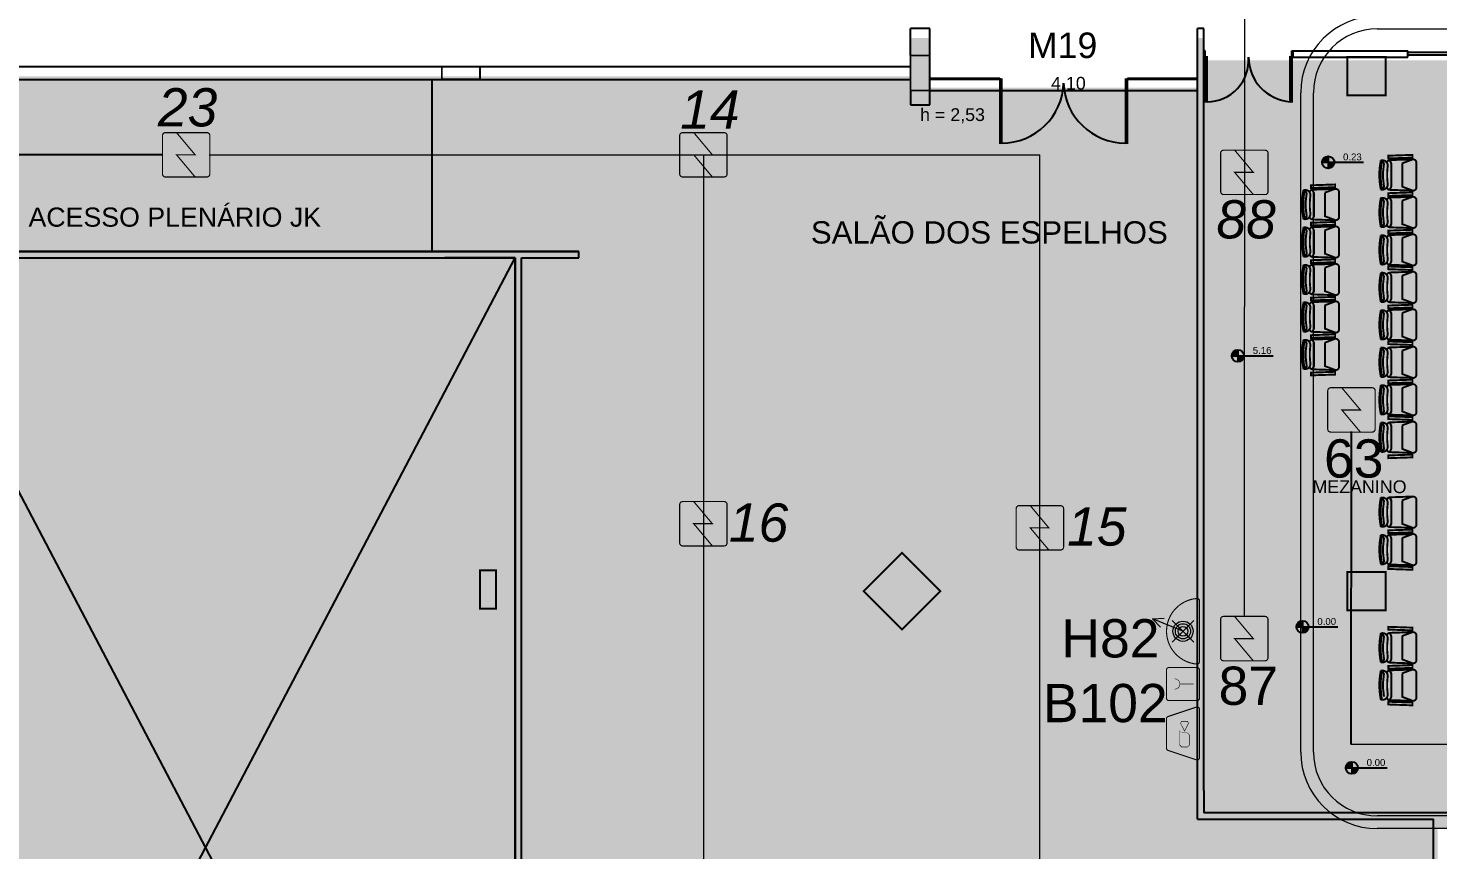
# Model space of a CAD drawing. Header units: metres. Extents: x -331 to 2982, y 362 to 2539.
# Drawn here: x 856.05 to 878.16, y 929 to 941.89 of the extents above; entities that cross this region are included whole.
import ezdxf
from ezdxf.enums import TextEntityAlignment as Align

# ---------------------------------------------------------------- set-up
doc = ezdxf.new("R2010")
doc.units = ezdxf.units.M
doc.layers.get('0').update_dxf_attribs({"color": 251})
for name, color, linetype in [('72_EGR_BASE_PRIMITIVE', 7, 'Continuous'), ('72_EGR_BASE_TEXT', 7, 'Continuous'), ('DET. FUMAÇA', 1, 'Continuous'), ('Div', 251, 'Continuous'), ('Pis', 251, 'Continuous')]:
    doc.layers.add(name, color=color, linetype=linetype)
doc.layers.add('_salas', color=251, linetype='Continuous', plot=False)
doc.styles.add('ALESP1', font='arial.ttf')
doc.styles.add('ARIAL', font='arial.ttf')
doc.styles.add('DESTAQUE', font='arial.ttf', dxfattribs={"height": 0.4})
doc.styles.get("Standard").update_dxf_attribs({"font": 'arial.ttf', "height": 0.3})
doc.styles.add('X3G_ENTITY_141699AB', font='arial.ttf', dxfattribs={"height": 0.6})
doc.styles.add('X3G_ENTITY_141699B3', font='arial.ttf', dxfattribs={"height": 0.6})
doc.styles.add('X3G_ENTITY_141699BB', font='arial.ttf', dxfattribs={"height": 0.6})
doc.styles.add('X3G_ENTITY_141699C3', font='arial.ttf', dxfattribs={"height": 0.6})
doc.styles.add('X3G_ENTITY_14169A3B', font='arial.ttf', dxfattribs={"height": 0.6})
doc.styles.add('X3G_ENTITY_14169A43', font='arial.ttf', dxfattribs={"height": 0.6})
doc.styles.add('X3G_ENTITY_1416B6A6', font='arial.ttf', dxfattribs={"height": 0.6})
doc.styles.add('X3G_ENTITY_14207669', font='arial.ttf', dxfattribs={"height": 0.35})
doc.styles.add('X3G_ENTITY_142109D3', font='arial.ttf', dxfattribs={"height": 0.6})
doc.styles.add('X3G_ENTITY_14210A39', font='arial.ttf', dxfattribs={"height": 0.2})
doc.styles.add('X3G_ENTITY_14228DA7', font='arial.ttf', dxfattribs={"height": 0.6})

# ---------------------------------------------------------------- blocks, each defined once
blk = doc.blocks.new('Detector de fumaça')
at = {"layer": 'DET. FUMAÇA', "linetype": 'Continuous', "lineweight": 15, "const_width": 0.01870277497772515}
blk.add_lwpolyline([(774.59948291868, 539.8157648447526), (775.2490596285452, 539.8157648447526, -0.414213562373095), (775.2958165659895, 539.7690079073084), (775.2958165659895, 539.1669315525518, -0.414213562373095), (775.2490596285452, 539.1201746151075), (774.59948291868, 539.1201746151075, -0.414213562373095), (774.5527259812357, 539.1669315525518), (774.5527259812357, 539.7690079073084, -0.414213562373095)], format="xyb", close=True, dxfattribs=at)
blk.add_lwpolyline([(774.7729620717275, 539.8157648447526), (775.0644559117889, 539.46796972993), (774.7729620717275, 539.46796972993), (775.0644559117889, 539.1201746151075)], dxfattribs=at)
blk = doc.blocks.new('WEW')
at = {"color": 1, "lineweight": 0, "true_color": 0xe60000}
for p, q in [((1781.244058351585, 994.0054447120629), (1781.439250093025, 994.4815067582979)), ((1781.439250093025, 994.4815067582979), (1781.307645081665, 994.3597140754018)), ((1781.439250093025, 994.4815067582979), (1781.447474959226, 994.302381974424)), ((1781.074639723589, 994.1748633400589), (1781.413476979581, 993.8360260840664)), ((1781.413476979581, 994.1748633400584), (1781.074639723589, 993.8360260840664))]:
    blk.add_line(p, q, dxfattribs=at)
at = {"color": 1, "true_color": 0xe60000, "const_width": 0.01719509600299768}
for points in [[(1779.259071833538, 993.7473526965271), (1780.02339894841, 993.7473526965271, 0.5119182938526288), (1780.056024349183, 993.7926180221241), (1779.907000183824, 994.239690518202, 0.3228228060550418), (1779.874374783051, 994.2632055766169), (1779.408095998897, 994.2632055766169, 0.3228228060552482), (1779.375470598124, 994.239690518202), (1779.226446432765, 993.7926180221241, 0.5119182938524135)], [(1780.193442345628, 994.2632055766169), (1780.640514841706, 994.2632055766169, -0.414213562373095), (1780.674905033712, 994.2288153846109), (1780.674905033712, 993.781742888533, -0.414213562373095), (1780.640514841706, 993.7473526965271), (1780.193442345628, 993.7473526965271, -0.414213562373095), (1780.159052153622, 993.781742888533), (1780.159052153622, 994.2288153846109, -0.414213562373095)], [(1780.763825455262, 993.7475182720175), (1781.724291247904, 993.7475182720175, 0.4353107658729382), (1781.758593597641, 993.7843649063095, 0.9309493362536452), (1780.729523105524, 993.78436490631, 0.4353107658789753)]]:
    blk.add_lwpolyline(points, format="xyb", close=True, dxfattribs=at)
at = {"color": 1, "true_color": 0xe60000, "const_width": 0.008597548001498838}
for points in [[(1779.462692778066, 994.0599573185639), (1779.617256824809, 994.0599573185641), (1779.651647016815, 994.0255671265581), (1779.651647016814, 993.9361816424857), (1779.617256824808, 993.9017914504798), (1779.462692778067, 993.9017914504798), (1779.428302586061, 993.9361816424857), (1779.42830258606, 994.0255671265579)], [(1779.832264668318, 993.9361816424855), (1779.832264668318, 994.0255671265586), (1779.8016962579, 994.0442011264258), (1779.678836761142, 993.9808743845219), (1779.8016962579, 993.917547642618)]]:
    blk.add_lwpolyline(points, close=True, dxfattribs=at)
for points in [[(1780.336029158255, 994.1350885802071), (1780.338049993509, 994.117166943729), (1780.344365115822, 994.0989928898357), (1780.351185446949, 994.0881389409826), (1780.365331318015, 994.0727414786561), (1780.373162042483, 994.0671882955221), (1780.385539694845, 994.0603730144587), (1780.397159497558, 994.0568391706461), (1780.413073587328, 994.0548198313247), (1780.421409544896, 994.0548198313247), (1780.431261128904, 994.0560819184007), (1780.449861303415, 994.0615455393163), (1780.464482803699, 994.0698767141055), (1780.477493721696, 994.0816463422157), (1780.487704267944, 994.0962795844166), (1780.493996586282, 994.1102881051825), (1780.496860415737, 994.1223690846443), (1780.497607045538, 994.1296433123828), (1780.497793702989, 994.135674088325)], [(1780.416978593668, 993.8365099637556), (1780.416978593668, 994.0545811760148)]]:
    blk.add_lwpolyline(points, dxfattribs=at)
at = {"color": 1, "lineweight": 0, "true_color": 0xe60000}
for radius in [0.15786673427384, 0.1190594061215832, 0.0773527752583614]:
    blk.add_circle((1781.244058351585, 994.0054447120626), radius, dxfattribs=at)

msp = doc.modelspace()

# ---------------------------------------------------------------- hatches: boundary and pattern name
at = {"layer": '_salas', "transparency": 33554559}
h = msp.add_hatch(color=256, dxfattribs=at)
h.dxf.hatch_style = 1
h.paths.add_polyline_path([(895.2161862654527, 949.3861352076515), (890.2561862654527, 949.3861352076514), (890.2561862654527, 949.1861352076514), (891.5961862654528, 949.1861352076514), (891.5961862654528, 947.7111157901023, -1.003891065282956), (891.5961862654528, 942.5611546252001), (891.5961862654528, 941.3861352076515), (875.3561862654531, 941.3861352076515), (875.3561862654531, 916.6361352076515), (875.3561862654531, 909.3915764336072), (875.3561862654531, 905.9261352076514), (895.2161862654527, 905.9261352076514)])
h.paths.add_polyline_path([(882.3061862654529, 925.8361352076515), (878.1561862654532, 925.8361352076515), (878.1561862654532, 929.3361352076515), (882.3061862654529, 929.3361352076515)], flags=16)
h = msp.add_hatch(color=256, dxfattribs=at)
h.dxf.hatch_style = 1
h.paths.add_polyline_path([(875.3713321432031, 941.383304745507), (874.471332143203, 941.383304745507), (874.471332143203, 941.7333047455071), (874.3713321432031, 941.7333047455071), (874.3713321432031, 940.9547542646538), (870.1713321432032, 940.9547542646538), (870.1713321432032, 941.7333047455071), (869.8713321432031, 941.7333047455071), (869.8713321432031, 941.1333047455067), (828.9213321432032, 941.133304745507), (828.9213321432032, 940.9333047455069), (829.1313321432033, 940.9333047455069), (829.1313321432033, 938.2333047455071), (828.5313321432029, 938.2333047455071), (828.5313321432029, 916.633304745507), (875.3713321432031, 916.633304745507)])
at = {"layer": 'Pis'}
h = msp.add_hatch(color=256, dxfattribs=at)
h.paths.add_polyline_path([(876.4376542026318, 939.7856176775499), (876.4376542026318, 939.8816176775499, 0.4142135623730618), (876.3416542026314, 939.7856176775499)])
h.paths.add_polyline_path([(876.4376542026318, 939.6896176775499, 0.414213562373145), (876.5336542026314, 939.7856176775499), (876.4376542026314, 939.7856176775499)])
h = msp.add_hatch(color=256, dxfattribs=at)
h.paths.add_polyline_path([(875.0221281093607, 936.7514116182163), (875.0221281093607, 936.8474116182163, 0.4142135623730618), (874.9261281093602, 936.7514116182163)])
h.paths.add_polyline_path([(875.0221281093607, 936.6554116182162, 0.414213562373145), (875.1181281093602, 936.7514116182163), (875.0221281093607, 936.7514116182163)])
h = msp.add_hatch(color=256, dxfattribs=at)
h.paths.add_polyline_path([(876.0351087177394, 932.5010942261943), (876.0351087177394, 932.5970942261943, 0.4142135623730618), (875.9391087177394, 932.5010942261943)])
h.paths.add_polyline_path([(876.0351087177394, 932.4050942261943, 0.414213562373145), (876.1311087177394, 932.5010942261943), (876.0351087177394, 932.5010942261943)])
h = msp.add_hatch(color=256, dxfattribs=at)
h.paths.add_polyline_path([(876.8076768039125, 930.2890328722333), (876.8076768039125, 930.3850328722333, 0.4142135623730618), (876.711676803913, 930.2890328722333)])
h.paths.add_polyline_path([(876.8076768039125, 930.1930328722333, 0.414213562373145), (876.9036768039125, 930.2890328722333), (876.8076768039125, 930.2890328722333)])

# ---------------------------------------------------------------- linework, layer by layer
at = {"layer": '72_EGR_BASE_PRIMITIVE', "color": 142, "true_color": 0x0084b4}
msp.add_polyline3d([(858.1494750976562, 939.9036254882812, 0), (850.833740234375, 939.9036254882812, 4.479594092651859e-16)], dxfattribs=at)
at = {"layer": '72_EGR_BASE_PRIMITIVE', "color": 150, "true_color": 0x007fff}
msp.add_polyline3d([(876.7978419709655, 935.56396484375, 0), (876.7931518554688, 930.6615600585938, 3.001858537886182e-16)], dxfattribs=at)
at = {"layer": 'Div', "color": 150, "linetype": 'Continuous', "lineweight": 0}
for p, q in [((875.122819426449, 942.5624523574512), (875.1216397620873, 932.6735435183585)), ((858.8925008334891, 939.9035978445299), (871.9169161894565, 939.9036110319029)), ((866.6406172146976, 939.9036110319029), (866.6406172146974, 915.7226928948493)), ((871.9169161894563, 922.5633655745889), (871.9169161894563, 939.903611031903)), ((876.7931388897334, 930.6615780326099), (891.0293965596668, 930.6615780326099))]:
    msp.add_line(p, q, dxfattribs=at)
at = {"layer": 'Div', "color": 230, "linetype": 'Continuous', "lineweight": 0}
for p, q in [((877.2059920755923, 941.8767845681), (897.6487948448807, 941.8767845681)), ((876.0059920755923, 930.5362349541251), (876.0059920755923, 940.8767845681)), ((876.2059920755923, 930.5362349541251), (876.2059920755923, 940.8767845681)), ((897.6487948448807, 929.5362349541251), (877.2059920755923, 929.5362349541251)), ((897.6487948448807, 929.3351681562301), (877.2059920755923, 929.3362349541251))]:
    msp.add_line(p, q, dxfattribs=at)
at = {"layer": 'Div', "lineweight": 0, "ltscale": 0.8}
for p, q in [((874.5086070579005, 941.5361352075186), (874.4886070579, 941.5361352075186)), ((874.4886070579, 941.5361352075186), (874.4886070579, 941.4361352075186)), ((874.5086070579005, 941.4361352075186), (874.4886070579, 941.4361352075186)), ((875.8686070579001, 941.4361352075186), (875.8686070579001, 941.5361352075186)), ((875.8686070579001, 941.5361352075186), (875.8886070579006, 941.5361352075186)), ((875.8686070579001, 941.4361352075186), (875.8886070579006, 941.4361352075186)), ((875.8886070579006, 941.4361352075186), (875.8886070579006, 941.5361352075186)), ((883.8886070579006, 941.5061352075186), (877.6886070579003, 941.5061352075186)), ((883.8886070579006, 941.4661352075186), (877.6886070579003, 941.4661352075184))]:
    msp.add_line(p, q, dxfattribs=at)
at = {"layer": 'Div', "lineweight": 0}
msp.add_line((874.5086070579005, 941.4361352075186), (874.5086070579005, 941.5361352075186), dxfattribs=at)
at = {"layer": 'Div', "lineweight": 0, "ltscale": 0.8}
for points in [[(874.5086070579005, 940.7361352075186), (874.5386070579002, 940.7361352075186), (874.5386070579002, 941.4361352075186), (874.5086070579005, 941.4361352075186)], [(875.8386070579004, 940.7361352075186), (875.8686070579001, 940.7361352075186), (875.8686070579001, 941.4361352075186), (875.8386070579004, 941.4361352075186)]]:
    msp.add_lwpolyline(points, close=True, dxfattribs=at)
at = {"layer": 'Div', "color": 230, "linetype": 'Continuous', "lineweight": 0}
for centre, radius, start, end in [((877.2059920755923, 940.8767845681), 1.200000000000045, 90, 180), ((877.2059920755923, 940.8767845681), 1, 90, 180), ((877.2059920755923, 930.5362349541251), 1.200000000000045, 180, 270), ((877.2059920755923, 930.5362349541251), 1, 180, 270)]:
    msp.add_arc(centre, radius, start, end, dxfattribs=at)
at = {"layer": 'Pis'}
for p, q in [((869.8886070579006, 941.4611352075185), (869.8886070579006, 941.8861352075185)), ((870.1886070579003, 941.8861352075185), (869.8886070579006, 941.8861352075185)), ((870.1886070579003, 941.4611352075185), (870.1886070579003, 941.8861352075185)), ((874.3886070579001, 929.4861352075188), (874.3886070579006, 941.8861352075185)), ((874.4886070579, 941.8861352075185), (874.3886070579006, 941.8861352075185)), ((874.4886070579, 929.9361352075186), (874.4886070579, 941.8861352075185)), ((874.5086070579005, 941.5361352075186), (874.4886070579, 941.5361352075186)), ((874.4886070579, 941.5361352075186), (874.4886070579, 941.4361352075186)), ((874.5086070579005, 941.4361352075186), (874.4886070579, 941.4361352075186)), ((874.5086070579005, 941.4361352075186), (874.5086070579005, 941.5361352075186)), ((875.8686070579001, 941.4361352075186), (875.8686070579001, 941.5361352075186)), ((875.8686070579001, 941.5361352075186), (875.8886070579006, 941.5361352075186)), ((875.8686070579001, 941.4361352075186), (875.8886070579006, 941.4361352075186)), ((875.8886070579006, 941.5361352075186), (877.6886070579003, 941.5361352075183)), ((875.8886070579006, 941.4361352075186), (875.8886070579006, 941.5361352075186)), ((875.8886070579006, 941.4361352075186), (877.6886070579003, 941.4361352075186)), ((877.6886070579003, 941.4361352075186), (877.6886070579003, 941.5361352075186)), ((877.6886070579003, 941.4361352075186), (877.6886070579003, 941.5361352075186)), ((883.8886070579006, 941.5061352075186), (877.6886070579003, 941.5061352075186)), ((883.8886070579006, 941.4661352075186), (877.6886070579003, 941.4661352075184)), ((851.0386070579002, 941.2861352075186), (869.8886070579006, 941.2861352075186)), ((851.0386070579002, 941.0861352075185), (869.8886070579006, 941.0861352075185)), ((862.3886070579006, 938.3861352075185), (862.3886070579006, 941.0861352075185)), ((870.1886070579003, 941.1075847266654), (871.2886070579002, 941.1075847266654)), ((870.1886070579003, 941.0875847266655), (871.2886070579002, 941.0875847266655)), ((871.2886070579002, 941.1075847266657), (871.2886070579002, 941.0875847266657)), ((873.2886070579002, 941.1075847266652), (873.2886070579002, 941.0875847266652)), ((873.2886070579002, 941.1075847266654), (874.3886070579006, 941.1075847266654)), ((873.2886070579002, 941.0875847266655), (874.3886070579006, 941.0875847266655)), ((874.3886070579006, 940.9111352075186), (874.3886070579006, 941.0875847266655)), ((869.8886070579006, 940.9111352075186), (869.8886070579006, 940.6861352075186)), ((870.1886070579003, 940.6861352075186), (870.1886070579003, 940.9111352075186)), ((870.1886070579003, 940.9111352075186), (874.3886070579006, 940.9111352075186)), ((869.8886070579006, 940.6861352075186), (870.1886070579003, 940.6861352075186)), ((876.4376542026316, 939.8816176775497), (876.4376542026316, 939.6896176775497)), ((877.3117114161582, 939.7653040480161), (877.2871470716304, 939.816415533824)), ((877.4314950448602, 939.7665748427078), (877.4056609450477, 939.8203283318123)), ((877.76439641552, 939.8321721724258), (877.5984152419737, 939.7693794276108)), ((876.34175116081, 939.7856176775497), (876.9909511073888, 939.7856176775497)), ((877.4314950448602, 939.4070825298304), (877.4314950448602, 939.7665748427078)), ((876.5516314466577, 939.3680950046385), (876.385650273111, 939.3053022598235)), ((877.3117114161582, 939.4083533245177), (877.2871470716304, 939.35724183871)), ((877.4056609450467, 939.3533290407238), (877.4314950448602, 939.4070825298304)), ((876.0989464472955, 939.3012268802288), (876.0743821027681, 939.3523383660365)), ((876.2187300759974, 939.3024976749205), (876.1928959761849, 939.356251164025)), ((876.2187300759974, 938.9430053620429), (876.2187300759974, 939.3024976749205)), ((877.3117114161582, 939.1777340980161), (877.2871470716304, 939.2288455838241)), ((877.4314950448602, 939.1790048927078), (877.4056609450477, 939.2327583818123)), ((877.4314950448602, 938.8195125798304), (877.4314950448602, 939.1790048927078)), ((877.76439641552, 939.2446022224258), (877.5984152419737, 939.1818094776108)), ((876.0989464472955, 938.9442761567304), (876.0743821027681, 938.8931646709225)), ((876.192895976184, 938.8892518729365), (876.2187300759974, 938.9430053620429)), ((876.0989464472955, 938.7136569302286), (876.0743821027681, 938.7647684160365)), ((876.2187300759974, 938.7149277249202), (876.1928959761849, 938.7686812140248)), ((876.2187300759974, 938.3554354120431), (876.2187300759974, 938.7149277249202)), ((876.5516314466577, 938.7805250546382), (876.385650273111, 938.7177323098233)), ((877.3117114161582, 938.820783374518), (877.2871470716304, 938.7696718887098)), ((877.4056609450467, 938.765759090724), (877.4314950448602, 938.8195125798304)), ((877.3117114161582, 938.5901641480161), (877.2871470716304, 938.6412756338241)), ((877.4314950448602, 938.5914349427078), (877.4056609450477, 938.6451884318124)), ((877.4314950448602, 938.2319426298304), (877.4314950448602, 938.5914349427078)), ((877.76439641552, 938.6570322724258), (877.5984152419737, 938.5942395276109)), ((853.9786070579003, 938.3861352075185), (862.5886070579004, 938.3861352075185)), ((862.5886070579004, 938.3861352075185), (853.9786070579003, 938.3861352075185)), ((853.9786070579003, 938.2861352075186), (863.6886070579003, 919.7861352075186)), ((853.9786070579003, 919.7861352075186), (863.6886070579003, 938.2861352075186)), ((853.9786070579003, 938.2861352075186), (863.6886070579003, 938.2861352075186)), ((862.5886070579004, 938.3861352075185), (863.4886070579, 938.3861352075185)), ((863.4886070579, 938.3861352075185), (862.5886070579004, 938.3861352075185)), ((863.6886070579003, 938.2861352075186), (862.5886070579004, 938.2861352075186)), ((863.4886070579, 938.3861352075185), (864.6886070579003, 938.3861352075185)), ((864.6886070579003, 938.3861352075185), (863.4886070579, 938.3861352075185)), ((863.4886070579, 938.2861352075186), (863.6886070579003, 938.2861352075186)), ((863.6886070579003, 919.7861352075186), (863.6886070579003, 938.2861352075186)), ((863.6886070579003, 938.2861352075186), (863.6886070579003, 919.7861352075186)), ((863.7886070579002, 919.7861352075186), (863.7886070579002, 938.2861352075186)), ((863.7886070579002, 938.2861352075186), (864.6886070579003, 938.2861352075186)), ((863.7886070579002, 938.2861352075186), (863.7886070579002, 938.2861352075186)), ((863.7886070579002, 938.2861352075186), (864.6886070579003, 938.2861352075186)), ((863.7886070579002, 919.7861352075186), (863.7886070579002, 938.2861352075186)), ((864.6886070579003, 938.2861352075186), (864.6886070579003, 938.3861352075185)), ((864.6886070579003, 938.2861352075186), (864.6886070579003, 938.3861352075185)), ((876.0989464472955, 938.3567062067305), (876.0743821027681, 938.3055947209225)), ((876.192895976184, 938.3016819229365), (876.2187300759974, 938.3554354120431)), ((876.0989464472955, 938.1260869802288), (876.0743821027681, 938.1771984660365)), ((876.2187300759974, 938.1273577749205), (876.1928959761849, 938.181111264025)), ((876.2187300759974, 937.7678654620429), (876.2187300759974, 938.1273577749205)), ((876.5516314466577, 938.1929551046383), (876.385650273111, 938.1301623598233)), ((877.3117114161582, 938.2332134245178), (877.2871470716304, 938.18210193871)), ((877.3117114161582, 938.0025941980161), (877.2871470716304, 938.0537056838241)), ((877.4056609450467, 938.1781891407238), (877.4314950448602, 938.2319426298304)), ((877.4314950448602, 938.0038649927078), (877.4056609450477, 938.0576184818124)), ((877.76439641552, 938.0694623224256), (877.5984152419737, 938.0066695776106)), ((877.4314950448602, 937.6443726798304), (877.4314950448602, 938.0038649927078)), ((876.0989464472955, 937.7691362567305), (876.0743821027681, 937.7180247709225)), ((876.192895976184, 937.7141119729365), (876.2187300759974, 937.7678654620429)), ((876.5516314466577, 937.6053851546383), (876.385650273111, 937.5425924098233)), ((877.3117114161582, 937.6456434745178), (877.2871470716304, 937.5945319887098)), ((877.4056609450467, 937.590619190724), (877.4314950448602, 937.6443726798304)), ((876.0989464472955, 937.5385170302286), (876.0743821027681, 937.5896285160366)), ((876.2187300759974, 937.5397878249203), (876.1928959761849, 937.5935413140248)), ((876.2187300759974, 937.1802955120429), (876.2187300759974, 937.5397878249203)), ((877.3117114161582, 937.4150242480162), (877.2871470716304, 937.4661357338239)), ((877.4314950448602, 937.4162950427078), (877.4056609450477, 937.4700485318124)), ((877.4314950448602, 937.0568027298305), (877.4314950448602, 937.4162950427078)), ((877.76439641552, 937.4818923724258), (877.5984152419737, 937.4190996276109)), ((876.0989464472955, 937.1815663067302), (876.0743821027681, 937.1304548209225)), ((876.192895976184, 937.1265420229365), (876.2187300759974, 937.1802955120429)), ((876.0989464472955, 936.9509470802288), (876.0743821027681, 937.0020585660366)), ((876.2187300759974, 936.9522178749205), (876.1928959761849, 937.0059713640251)), ((876.2187300759974, 936.5927255620429), (876.2187300759974, 936.9522178749205)), ((876.5516314466577, 937.0178152046383), (876.385650273111, 936.9550224598233)), ((877.3117114161582, 937.0580735245178), (877.2871470716304, 937.0069620387101)), ((877.4056609450467, 937.0030492407238), (877.4314950448602, 937.0568027298305)), ((874.9262250675388, 936.751411618216), (875.5754250141176, 936.751411618216)), ((875.0221281093604, 936.847411618216), (875.0221281093604, 936.655411618216)), ((877.3117114161582, 936.8274542980162), (877.2871470716304, 936.8785657838241)), ((877.4314950448602, 936.8287250927078), (877.4056609450477, 936.8824785818124)), ((877.4314950448602, 936.4692327798305), (877.4314950448602, 936.8287250927078)), ((877.76439641552, 936.8943224224256), (877.5984152419737, 936.8315296776107)), ((876.0989464472955, 936.5939963567305), (876.0743821027681, 936.5428848709225)), ((876.192895976184, 936.5389720729365), (876.2187300759974, 936.5927255620429)), ((877.3117114161582, 936.4705035745178), (877.2871470716304, 936.4193920887099)), ((877.3117114161582, 936.2398843480162), (877.2871470716304, 936.2909958338239)), ((877.4056609450467, 936.4154792907241), (877.4314950448602, 936.4692327798305)), ((877.4314950448602, 936.2411551427078), (877.4056609450477, 936.2949086318124)), ((877.76439641552, 936.3067524724258), (877.5984152419737, 936.2439597276109)), ((877.4314950448602, 935.8816628298302), (877.4314950448602, 936.2411551427078)), ((877.3117114161582, 935.8829336245178), (877.2871470716304, 935.8318221387101)), ((877.4056609450467, 935.8279093407239), (877.4314950448602, 935.8816628298302)), ((877.3117114161582, 935.6523143980162), (877.2871470716304, 935.7034258838241)), ((877.4314950448602, 935.6535851927076), (877.4056609450477, 935.7073386818124)), ((877.4314950448602, 935.2940928798305), (877.4314950448602, 935.6535851927076)), ((877.76439641552, 935.7191825224256), (877.5984152419737, 935.6563897776107)), ((877.3117114161582, 935.2953636745178), (877.2871470716304, 935.2442521887099)), ((877.4056609450467, 935.2403393907239), (877.4314950448602, 935.2940928798305)), ((877.3117114161582, 934.477174498016), (877.2871470716304, 934.5282859838242)), ((877.4314950448602, 934.4784452927076), (877.4056609450477, 934.5321987818122)), ((877.76439641552, 934.5440426224256), (877.5984152419737, 934.4812498776107)), ((877.4314950448602, 934.1189529798305), (877.4314950448602, 934.4784452927076)), ((877.3117114161582, 934.1202237745179), (877.2871470716304, 934.0691122887099)), ((877.4056609450467, 934.0651994907239), (877.4314950448602, 934.1189529798305)), ((877.3117114161582, 933.8896045480162), (877.2871470716304, 933.940716033824)), ((877.4314950448602, 933.8908753427079), (877.4056609450477, 933.9446288318125)), ((877.4314950448602, 933.5313830298303), (877.4314950448602, 933.8908753427079)), ((877.76439641552, 933.9564726724257), (877.5984152419737, 933.8936799276107)), ((877.3117114161582, 933.5326538245179), (877.2871470716304, 933.4815423387099)), ((877.4056609450467, 933.4776295407239), (877.4314950448602, 933.5313830298303)), ((876.0351087177391, 932.597094226194), (876.0351087177391, 932.405094226194)), ((875.9392056759175, 932.501094226194), (876.5884056224963, 932.501094226194)), ((877.3117114161582, 932.3513402480162), (877.2871470716304, 932.4024517338241)), ((877.4314950448602, 932.3526110427076), (877.4056609450477, 932.4063645318124)), ((877.4314950448602, 931.9931187298305), (877.4314950448602, 932.3526110427076)), ((877.76439641552, 932.4182083724256), (877.5984152419737, 932.3554156276107)), ((877.3117114161582, 931.9943895245178), (877.2871470716304, 931.9432780387099)), ((877.4056609450467, 931.9393652407239), (877.4314950448602, 931.9931187298305)), ((877.3117114161582, 931.7637702980162), (877.2871470716304, 931.8148817838239)), ((877.4314950448602, 931.7650410927079), (877.4056609450477, 931.8187945818124)), ((877.4314950448602, 931.4055487798303), (877.4314950448602, 931.7650410927079)), ((877.76439641552, 931.8306384224259), (877.5984152419737, 931.7678456776109)), ((877.4056609450467, 931.3517952907239), (877.4314950448602, 931.4055487798303)), ((876.8076768039123, 930.3850328722331), (876.8076768039123, 930.1930328722331)), ((876.7117737620911, 930.2890328722331), (877.3609737086695, 930.2890328722331)), ((874.4886070579, 929.9361352075186), (874.4886070579, 929.5861352075187)), ((874.3886070579001, 929.4861352075188), (878.0886070579004, 929.4861352075186)), ((882.4886070579, 929.5861352075187), (874.4886070579, 929.5861352075187)), ((878.0886070579004, 925.9861352075186), (878.0886070579004, 929.4861352075186)), ((878.0886070579004, 925.9861352075186), (878.0886070579004, 929.4861352075186))]:
    msp.add_line(p, q, dxfattribs=at)
at = {"layer": 'Pis', "const_width": 0.03}
for points in [[(869.8886070579006, 940.9111352075186), (869.8886070579006, 941.4611352075185), (870.1886070579003, 941.4611352075185), (870.1886070579003, 940.9111352075186)], [(874.5086070579005, 940.7361352075186), (874.5386070579002, 940.7361352075186), (874.5386070579002, 941.4361352075186), (874.5086070579005, 941.4361352075186)], [(875.8386070579004, 940.7361352075186), (875.8686070579001, 940.7361352075186), (875.8686070579001, 941.4361352075186), (875.8386070579004, 941.4361352075186)], [(877.3386070579004, 940.8361352075183), (876.7386070579, 940.8361352075183), (876.7386070579, 941.4361352075184), (877.3386070579004, 941.4361352075184)], [(863.1386070579006, 941.0861352075185), (862.5386070579002, 941.0861352075185), (862.5386070579002, 941.2861352075186), (863.1386070579006, 941.2861352075186)], [(871.2886070579002, 940.0875847266655), (871.3186070579004, 940.0875847266655), (871.3186070579004, 941.0875847266655), (871.2886070579002, 941.0875847266655)], [(873.2886070579002, 940.0875847266655), (873.2586070579005, 940.0875847266655), (873.2586070579005, 941.0875847266655), (873.2886070579002, 941.0875847266655)], [(877.7592385375474, 939.9021758612669), (877.381562956029, 939.8893151648356), (877.381562956029, 939.8461907648355), (877.7592385375474, 939.859051461267)], [(876.5464735686851, 939.4380986934796), (876.1687979871672, 939.425237997048), (876.1687979871672, 939.3821135970481), (876.5464735686851, 939.3949742934794)], [(877.7592385375474, 939.3146059112671), (877.381562956029, 939.3017452148354), (877.381562956029, 939.2586208148355), (877.7592385375474, 939.271481511267)], [(876.5464735686851, 938.8505287434796), (876.1687979871672, 938.837668047048), (876.1687979871672, 938.7945436470479), (876.5464735686851, 938.8074043434797)], [(877.7592385375474, 938.7270359612669), (877.381562956029, 938.7141752648354), (877.381562956029, 938.6710508648355), (877.7592385375474, 938.683911561267)], [(876.5464735686851, 938.2629587934796), (876.1687979871672, 938.2500980970478), (876.1687979871672, 938.2069736970479), (876.5464735686851, 938.2198343934795)], [(877.7592385375474, 938.096341611267), (877.381562956029, 938.1092023076985), (877.381562956029, 938.1523267076984), (877.7592385375474, 938.1394660112671)], [(876.5464735686851, 937.6753888434796), (876.1687979871672, 937.6625281470481), (876.1687979871672, 937.619403747048), (876.5464735686851, 937.6322644434797)], [(877.7592385375474, 937.5518960612669), (877.381562956029, 937.5390353648354), (877.381562956029, 937.4959109648355), (877.7592385375474, 937.508771661267)], [(876.5464735686851, 937.0878188934796), (876.1687979871672, 937.0749581970479), (876.1687979871672, 937.031833797048), (876.5464735686851, 937.0446944934795)], [(877.7592385375474, 936.921201711267), (877.381562956029, 936.9340624076985), (877.381562956029, 936.9771868076984), (877.7592385375474, 936.9643261112669)], [(877.7592385375474, 936.921201711267), (877.381562956029, 936.9340624076985), (877.381562956029, 936.9771868076984), (877.7592385375474, 936.9643261112669)], [(876.5464735686851, 936.5002489434794), (876.1687979871672, 936.4873882470481), (876.1687979871672, 936.444263847048), (876.5464735686851, 936.4571245434795)], [(877.7592385375474, 936.3767561612669), (877.381562956029, 936.3638954648354), (877.381562956029, 936.3207710648355), (877.7592385375474, 936.333631761267)], [(877.7592385375474, 935.746061811267), (877.381562956029, 935.7589225076986), (877.381562956029, 935.8020469076985), (877.7592385375474, 935.789186211267)], [(877.7592385375474, 935.201616261267), (877.381562956029, 935.1887555648354), (877.381562956029, 935.1456311648355), (877.7592385375474, 935.1584918612668)], [(877.7592385375474, 934.026476361267), (877.381562956029, 934.0136156648355), (877.381562956029, 933.9704912648356), (877.7592385375474, 933.9833519612669)], [(870.3546738229177, 933.0611352075184), (869.7536330589089, 933.6621759715267), (869.1525922949006, 933.0611352075184), (869.7536330589094, 932.4600944435097)], [(863.1386070579006, 932.7861352075186), (863.1386070579006, 933.3861352075185), (863.3886070579006, 933.3861352075185), (863.3886070579006, 932.7861352075186)], [(877.7592385375474, 933.3957820112671), (877.381562956029, 933.4086427076984), (877.381562956029, 933.4517671076985), (877.7592385375474, 933.438906411267)], [(877.3386070579004, 933.3611352075184), (876.7386070579, 933.3611352075184), (876.7386070579, 932.7611352075185), (877.3386070579004, 932.7611352075185)], [(877.7592385375474, 932.445087661267), (877.381562956029, 932.4579483576986), (877.381562956029, 932.5010727576985), (877.7592385375474, 932.488212061267)], [(877.7592385375474, 932.445087661267), (877.381562956029, 932.4579483576986), (877.381562956029, 932.5010727576985), (877.7592385375474, 932.488212061267)], [(877.7592385375474, 931.900642111267), (877.381562956029, 931.8877814148354), (877.381562956029, 931.8446570148355), (877.7592385375474, 931.8575177112668)], [(877.7592385375474, 931.2699477612671), (877.381562956029, 931.2828084576986), (877.381562956029, 931.3259328576985), (877.7592385375474, 931.313072161267)]]:
    msp.add_lwpolyline(points, close=True, dxfattribs=at)
for points in [[(877.2624868208077, 939.8156013626469), (877.2871470716304, 939.816415533824, -0.461059932642589), (877.3700500710265, 939.7255802707984, 0.0622065389973902), (877.3700500710261, 939.4480771017381, -0.4610599326437825), (877.2871470716295, 939.3572418387132), (877.2625049687535, 939.3580554107261, -0.1022115449512355)], [(876.0497218519454, 939.3515241948596), (876.0743821027681, 939.3523383660365, -0.461059932642589), (876.1572851021642, 939.2615031030111, 0.0622065389973902), (876.1572851021638, 938.9839999339508, -0.4610599326437825), (876.0743821027672, 938.8931646709257), (876.0497399998917, 938.8939782429386, -0.1022115449512355)], [(877.2624868208077, 939.2280314126472), (877.2871470716304, 939.2288455838241, -0.461059932642589), (877.3700500710265, 939.1380103207987, 0.0622065389973902), (877.3700500710261, 938.8605071517384, -0.4610599326437825), (877.2871470716295, 938.769671888713), (877.2625049687535, 938.7704854607261, -0.1022115449512355)], [(876.0497218519454, 938.7639542448596), (876.0743821027681, 938.7647684160365, -0.461059932642589), (876.1572851021642, 938.6739331530111, 0.0622065389973902), (876.1572851021638, 938.3964299839508, -0.4610599326437825), (876.0743821027672, 938.3055947209257), (876.0497399998917, 938.3064082929388, -0.1022115449512355)], [(877.2624868208077, 938.640461462647), (877.2871470716304, 938.6412756338241, -0.461059932642589), (877.3700500710265, 938.5504403707985, 0.0622065389973902), (877.3700500710261, 938.2729372017382, -0.4610599326437825), (877.2871470716295, 938.182101938713), (877.2625049687535, 938.1829155107262, -0.1022115449512355)], [(876.0497218519454, 938.1763842948596), (876.0743821027681, 938.1771984660365, -0.461059932642589), (876.1572851021642, 938.0863632030112, 0.0622065389973902), (876.1572851021638, 937.8088600339509, -0.4610599326437825), (876.0743821027672, 937.7180247709255), (876.0497399998917, 937.7188383429386, -0.1022115449512355)], [(877.2624868208077, 938.052891512647), (877.2871470716304, 938.0537056838241, -0.461059932642589), (877.3700500710265, 937.9628704207987, 0.0622065389973902), (877.3700500710261, 937.6853672517384, -0.4610599326437825), (877.2871470716295, 937.594531988713), (877.2625049687535, 937.5953455607262, -0.1022115449512355)], [(876.0497218519454, 937.5888143448594), (876.0743821027681, 937.5896285160366, -0.461059932642589), (876.1572851021642, 937.4987932530112, 0.0622065389973902), (876.1572851021638, 937.2212900839509, -0.4610599326437825), (876.0743821027672, 937.1304548209257), (876.0497399998917, 937.1312683929389, -0.1022115449512355)], [(877.2624868208077, 937.465321562647), (877.2871470716304, 937.4661357338239, -0.461059932642589), (877.3700500710265, 937.3753004707985, 0.0622065389973902), (877.3700500710261, 937.0977973017382, -0.4610599326437825), (877.2871470716295, 937.006962038713), (877.2625049687535, 937.0077756107262, -0.1022115449512355)], [(876.0497218519454, 937.0012443948597), (876.0743821027681, 937.0020585660366, -0.461059932642589), (876.1572851021642, 936.9112233030112, 0.0622065389973902), (876.1572851021638, 936.6337201339509, -0.4610599326437825), (876.0743821027672, 936.5428848709255), (876.0497399998917, 936.5436984429386, -0.1022115449512355)], [(877.2624868208077, 936.877751612647), (877.2871470716304, 936.8785657838241, -0.461059932642589), (877.3700500710265, 936.7877305207987, 0.0622065389973902), (877.3700500710261, 936.5102273517382, -0.4610599326437825), (877.2871470716295, 936.419392088713), (877.2625049687535, 936.4202056607262, -0.1022115449512355)], [(877.2624868208077, 936.290181662647), (877.2871470716304, 936.2909958338239, -0.461059932642589), (877.3700500710265, 936.2001605707985, 0.0622065389973902), (877.3700500710261, 935.9226574017382, -0.4610599326437825), (877.2871470716295, 935.831822138713), (877.2625049687535, 935.8326357107262, -0.1022115449512355)], [(877.2624868208077, 935.702611712647), (877.2871470716304, 935.7034258838241, -0.461059932642589), (877.3700500710265, 935.6125906207985, 0.0622065389973902), (877.3700500710261, 935.3350874517382, -0.4610599326437825), (877.2871470716295, 935.2442521887131), (877.2625049687535, 935.2450657607262, -0.1022115449512355)], [(877.2624868208077, 934.527471812647), (877.2871470716304, 934.5282859838242, -0.461059932642589), (877.3700500710265, 934.4374507207986, 0.0622065389973902), (877.3700500710261, 934.1599475517382, -0.4610599326437825), (877.2871470716295, 934.0691122887131), (877.2625049687535, 934.0699258607262, -0.1022115449512355)], [(877.2624868208077, 933.939901862647), (877.2871470716304, 933.940716033824, -0.461059932642589), (877.3700500710265, 933.8498807707986, 0.0622065389973902), (877.3700500710261, 933.5723776017383, -0.4610599326437825), (877.2871470716295, 933.4815423387129), (877.2625049687535, 933.482355910726, -0.1022115449512355)], [(877.2624868208077, 932.401637562647), (877.2871470716304, 932.4024517338241, -0.461059932642589), (877.3700500710265, 932.3116164707985, 0.0622065389973902), (877.3700500710261, 932.0341133017382, -0.4610599326437825), (877.2871470716295, 931.9432780387131), (877.2625049687535, 931.9440916107262, -0.1022115449512355)], [(877.2624868208077, 931.814067612647), (877.2871470716304, 931.8148817838239, -0.461059932642589), (877.3700500710265, 931.7240465207985, 0.0622065389973902), (877.3700500710261, 931.4465433517382, -0.4610599326437825), (877.2871470716295, 931.3557080887131), (877.2625049687535, 931.356521660726, -0.1022115449512355)]]:
    msp.add_lwpolyline(points, format="xyb", close=True, dxfattribs=at)
for points in [[(877.3562540768576, 939.3919699229966, 0.3208358703714661), (877.4056609450467, 939.3533290407238), (877.76439641552, 939.3414852001083, 0.4305637126589916), (877.821292054663, 939.3953077046779), (877.821292054663, 939.778349667856, 0.4305637126589909), (877.76439641552, 939.8321721724258), (877.4056609450477, 939.8203283318123, 0.3208358703719151), (877.3562540768585, 939.78168744954)], [(876.1434891079948, 938.9278927552093, 0.3208358703714661), (876.192895976184, 938.8892518729365), (876.5516314466577, 938.8774080323208, 0.4305637126589916), (876.6085270858007, 938.9312305368906), (876.6085270858007, 939.3142725000687, 0.4305637126589909), (876.5516314466577, 939.3680950046385), (876.1928959761849, 939.356251164025, 0.3208358703719151), (876.1434891079957, 939.3176102817526)], [(877.3562540768576, 938.8043999729966, 0.3208358703714661), (877.4056609450467, 938.765759090724), (877.76439641552, 938.7539152501083, 0.4305637126589916), (877.821292054663, 938.8077377546781), (877.821292054663, 939.190779717856, 0.4305637126589909), (877.76439641552, 939.2446022224258), (877.4056609450477, 939.2327583818123, 0.3208358703719151), (877.3562540768585, 939.19411749954)], [(876.1434891079948, 938.3403228052091, 0.3208358703714661), (876.192895976184, 938.3016819229365), (876.5516314466577, 938.2898380823208, 0.4305637126589916), (876.6085270858007, 938.3436605868906), (876.6085270858007, 938.7267025500685, 0.4305637126589909), (876.5516314466577, 938.7805250546382), (876.1928959761849, 938.7686812140248, 0.3208358703719151), (876.1434891079957, 938.7300403317524)], [(877.3562540768576, 938.2168300229966, 0.3208358703714661), (877.4056609450467, 938.1781891407238), (877.76439641552, 938.1663453001081, 0.4305637126589916), (877.821292054663, 938.2201678046779), (877.821292054663, 938.603209767856, 0.4305637126589909), (877.76439641552, 938.6570322724258), (877.4056609450477, 938.6451884318124, 0.3208358703719151), (877.3562540768585, 938.60654754954)], [(876.1434891079948, 937.7527528552093, 0.3208358703714661), (876.192895976184, 937.7141119729365), (876.5516314466577, 937.7022681323208, 0.4305637126589916), (876.6085270858007, 937.7560906368906), (876.6085270858007, 938.1391326000687, 0.4305637126589909), (876.5516314466577, 938.1929551046383), (876.1928959761849, 938.181111264025, 0.3208358703719151), (876.1434891079957, 938.1424703817527)], [(877.3562540768576, 937.6292600729967, 0.3208358703714661), (877.4056609450467, 937.590619190724), (877.76439641552, 937.5787753501083, 0.4305637126589916), (877.821292054663, 937.6325978546781), (877.821292054663, 938.015639817856, 0.4305637126589909), (877.76439641552, 938.0694623224256), (877.4056609450477, 938.0576184818124, 0.3208358703719151), (877.3562540768585, 938.01897759954)], [(876.1434891079948, 937.1651829052091, 0.3208358703714661), (876.192895976184, 937.1265420229365), (876.5516314466577, 937.1146981823208, 0.4305637126589916), (876.6085270858007, 937.1685206868906), (876.6085270858007, 937.5515626500685, 0.4305637126589909), (876.5516314466577, 937.6053851546383), (876.1928959761849, 937.5935413140248, 0.3208358703719151), (876.1434891079957, 937.5549004317525)], [(877.3562540768576, 937.0416901229967, 0.3208358703714661), (877.4056609450467, 937.0030492407238), (877.76439641552, 936.9912054001081, 0.4305637126589916), (877.821292054663, 937.0450279046779), (877.821292054663, 937.428069867856, 0.4305637126589909), (877.76439641552, 937.4818923724258), (877.4056609450477, 937.4700485318124, 0.3208358703719151), (877.3562540768585, 937.43140764954)], [(876.1434891079948, 936.5776129552094, 0.3208358703714661), (876.192895976184, 936.5389720729365), (876.5516314466577, 936.5271282323208, 0.4305637126589916), (876.6085270858007, 936.5809507368906), (876.6085270858007, 936.9639927000687, 0.4305637126589909), (876.5516314466577, 937.0178152046383), (876.1928959761849, 937.0059713640251, 0.3208358703719151), (876.1434891079957, 936.9673304817525)], [(877.3562540768576, 936.4541201729967, 0.3208358703714661), (877.4056609450467, 936.4154792907241), (877.76439641552, 936.4036354501084, 0.4305637126589916), (877.821292054663, 936.4574579546779), (877.821292054663, 936.840499917856, 0.4305637126589909), (877.76439641552, 936.8943224224256), (877.4056609450477, 936.8824785818124, 0.3208358703719151), (877.3562540768585, 936.84383769954)], [(877.3562540768576, 935.8665502229967, 0.3208358703714661), (877.4056609450467, 935.8279093407239), (877.76439641552, 935.8160655001082, 0.4305637126589916), (877.821292054663, 935.8698880046779), (877.821292054663, 936.2529299678561, 0.4305637126589909), (877.76439641552, 936.3067524724258), (877.4056609450477, 936.2949086318124, 0.3208358703719151), (877.3562540768585, 936.25626774954)], [(877.3562540768576, 935.2789802729967, 0.3208358703714661), (877.4056609450467, 935.2403393907239), (877.76439641552, 935.2284955501084, 0.4305637126589916), (877.821292054663, 935.282318054678), (877.821292054663, 935.6653600178558, 0.4305637126589909), (877.76439641552, 935.7191825224256), (877.4056609450477, 935.7073386818124, 0.3208358703719151), (877.3562540768585, 935.6686977995398)], [(877.3562540768576, 934.1038403729965, 0.3208358703714661), (877.4056609450467, 934.0651994907239), (877.76439641552, 934.0533556501082, 0.4305637126589916), (877.821292054663, 934.107178154678), (877.821292054663, 934.4902201178559, 0.4305637126589909), (877.76439641552, 934.5440426224256), (877.4056609450477, 934.5321987818122, 0.3208358703719151), (877.3562540768585, 934.4935578995398)], [(877.3562540768576, 933.5162704229967, 0.3208358703714661), (877.4056609450467, 933.4776295407239), (877.76439641552, 933.4657857001082, 0.4305637126589916), (877.821292054663, 933.519608204678), (877.821292054663, 933.9026501678561, 0.4305637126589909), (877.76439641552, 933.9564726724257), (877.4056609450477, 933.9446288318125, 0.3208358703719151), (877.3562540768585, 933.9059879495401)], [(877.3562540768576, 931.9780061229967, 0.3208358703714661), (877.4056609450467, 931.9393652407239), (877.76439641552, 931.9275214001084, 0.4305637126589916), (877.821292054663, 931.9813439046779), (877.821292054663, 932.3643858678558, 0.4305637126589909), (877.76439641552, 932.4182083724256), (877.4056609450477, 932.4063645318124, 0.3208358703719151), (877.3562540768585, 932.3677236495398)], [(877.3562540768576, 931.3904361729967, 0.3208358703714661), (877.4056609450467, 931.3517952907239), (877.76439641552, 931.3399514501082, 0.4305637126589916), (877.821292054663, 931.393773954678), (877.821292054663, 931.7768159178561, 0.4305637126589909), (877.76439641552, 931.8306384224259), (877.4056609450477, 931.8187945818124, 0.3208358703719151), (877.3562540768585, 931.78015369954)]]:
    msp.add_lwpolyline(points, format="xyb", dxfattribs=at)
for points in [[(877.76439641552, 939.3414852001083), (877.5984152419737, 939.4042779449233), (877.5984152419737, 939.7693794276108)], [(876.5516314466577, 938.8774080323208), (876.385650273111, 938.9402007771357), (876.385650273111, 939.3053022598235)], [(877.76439641552, 938.7539152501083), (877.5984152419737, 938.8167079949233), (877.5984152419737, 939.1818094776108)], [(876.5516314466577, 938.2898380823208), (876.385650273111, 938.3526308271357), (876.385650273111, 938.7177323098233)], [(877.76439641552, 938.1663453001081), (877.5984152419737, 938.229138044923), (877.5984152419737, 938.5942395276109)], [(876.5516314466577, 937.7022681323208), (876.385650273111, 937.7650608771357), (876.385650273111, 938.1301623598233)], [(877.76439641552, 937.5787753501083), (877.5984152419737, 937.6415680949233), (877.5984152419737, 938.0066695776106)], [(876.5516314466577, 937.1146981823208), (876.385650273111, 937.1774909271358), (876.385650273111, 937.5425924098233)], [(877.76439641552, 936.9912054001081), (877.5984152419737, 937.0539981449231), (877.5984152419737, 937.4190996276109)], [(876.5516314466577, 936.5271282323208), (876.385650273111, 936.5899209771358), (876.385650273111, 936.9550224598233)], [(877.76439641552, 936.4036354501084), (877.5984152419737, 936.4664281949233), (877.5984152419737, 936.8315296776107)], [(877.76439641552, 935.8160655001082), (877.5984152419737, 935.8788582449231), (877.5984152419737, 936.2439597276109)], [(877.76439641552, 935.2284955501084), (877.5984152419737, 935.2912882949233), (877.5984152419737, 935.6563897776107)], [(877.76439641552, 934.0533556501082), (877.5984152419737, 934.1161483949231), (877.5984152419737, 934.4812498776107)], [(877.76439641552, 933.4657857001082), (877.5984152419737, 933.5285784449231), (877.5984152419737, 933.8936799276107)], [(877.76439641552, 931.9275214001084), (877.5984152419737, 931.9903141449233), (877.5984152419737, 932.3554156276107)], [(877.76439641552, 931.3399514501082), (877.5984152419737, 931.4027441949231), (877.5984152419737, 931.7678456776109)]]:
    msp.add_lwpolyline(points, dxfattribs=at)
at = {"layer": 'Pis'}
for centre in [(876.4376542026316, 939.7856176775497), (875.0221281093604, 936.751411618216), (876.0351087177391, 932.501094226194), (876.8076768039123, 930.2890328722331)]:
    msp.add_circle(centre, 0.09600000000000002, dxfattribs=at)
for centre, radius, start, end in [((874.5386070579002, 941.3879209218042), 0.6517857142856229, 269.9999999999739, 4.242192793326192), ((875.8905302243597, 941.4361352973406), 0.7019231731222426, 180, 265.7578004604634), ((871.3186070579004, 941.0580347266655), 0.9704499999999996, 270, 358.2550857542479), ((873.2586070579005, 941.0580347266655), 0.9704499999999996, 181.7449142457521, 270), ((878.3661596563988, 939.5868723158089), 1.110875351823876, 168.088730352084, 191.9159015626324), ((878.1543684542071, 939.5868286862672), 0.8613502995441938, 168.0414412429533, 191.9585587570467), ((877.1533946875365, 939.1227951480214), 1.110875351823876, 168.088730352084, 191.9159015626324), ((876.9416034853448, 939.1227515184796), 0.8613502995441938, 168.0414412429533, 191.9585587570467), ((878.3661596563988, 938.999302365809), 1.110875351823876, 168.088730352084, 191.9159015626324), ((878.1543684542071, 938.9992587362669), 0.8613502995441938, 168.0414412429533, 191.9585587570467), ((877.1533946875365, 938.5352251980214), 1.110875351823876, 168.088730352084, 191.9159015626324), ((876.9416034853448, 938.5351815684796), 0.8613502995441938, 168.0414412429533, 191.9585587570467), ((878.3661596563988, 938.411732415809), 1.110875351823876, 168.088730352084, 191.9159015626324), ((878.1543684542071, 938.4116887862672), 0.8613502995441938, 168.0414412429533, 191.9585587570467), ((877.1533946875365, 937.9476552480214), 1.110875351823876, 168.088730352084, 191.9159015626324), ((876.9416034853448, 937.9476116184796), 0.8613502995441938, 168.0414412429533, 191.9585587570467), ((878.3661596563988, 937.8241624658087), 1.110875351823876, 168.088730352084, 191.9159015626324), ((878.1543684542071, 937.824118836267), 0.8613502995441938, 168.0414412429533, 191.9585587570467), ((877.1533946875365, 937.3600852980214), 1.110875351823876, 168.088730352084, 191.9159015626324), ((876.9416034853448, 937.3600416684797), 0.8613502995441938, 168.0414412429533, 191.9585587570467), ((878.3661596563988, 937.236592515809), 1.110875351823876, 168.088730352084, 191.9159015626324), ((878.1543684542071, 937.236548886267), 0.8613502995441938, 168.0414412429533, 191.9585587570467), ((877.1533946875365, 936.7725153480214), 1.110875351823876, 168.088730352084, 191.9159015626324), ((876.9416034853448, 936.7724717184794), 0.8613502995441938, 168.0414412429533, 191.9585587570467), ((878.3661596563988, 936.6490225658088), 1.110875351823876, 168.088730352084, 191.9159015626324), ((878.1543684542071, 936.648978936267), 0.8613502995441938, 168.0414412429533, 191.9585587570467), ((878.3661596563988, 936.061452615809), 1.110875351823876, 168.088730352084, 191.9159015626324), ((878.1543684542071, 936.061408986267), 0.8613502995441938, 168.0414412429533, 191.9585587570467), ((878.3661596563988, 935.4738826658088), 1.110875351823876, 168.088730352084, 191.9159015626324), ((878.1543684542071, 935.473839036267), 0.8613502995441938, 168.0414412429533, 191.9585587570467), ((878.3661596563988, 934.2987427658088), 1.110875351823876, 168.088730352084, 191.9159015626324), ((878.1543684542071, 934.298699136267), 0.8613502995441938, 168.0414412429533, 191.9585587570467), ((878.3661596563988, 933.7111728158088), 1.110875351823876, 168.088730352084, 191.9159015626324), ((878.1543684542071, 933.711129186267), 0.8613502995441938, 168.0414412429533, 191.9585587570467), ((878.3661596563988, 932.1729085158088), 1.110875351823876, 168.088730352084, 191.9159015626324), ((878.1543684542071, 932.172864886267), 0.8613502995441938, 168.0414412429533, 191.9585587570467), ((878.3661596563988, 931.585338565809), 1.110875351823876, 168.088730352084, 191.9159015626324), ((878.1543684542071, 931.585294936267), 0.8613502995441938, 168.0414412429533, 191.9585587570467)]:
    msp.add_arc(centre, radius, start, end, dxfattribs=at)

# ---------------------------------------------------------------- block references
at = {"lineweight": 0, "rotation": 89.99999999999997}
msp.add_blockref('WEW', (1868.165989382244, -848.8128363331409), dxfattribs=at)
at = {"layer": 'DET. FUMAÇA', "linetype": 'Continuous', "lineweight": 0}
for p in [(83.60606284520782, 400.435641301973), (91.71634594108491, 400.4356413019727), (100.1985481528363, 400.1595659946329), (101.8777775969153, 396.4344663663089), (91.71634594108491, 394.6495952965471), (96.9926449158437, 394.5853495072988), (100.1973538734154, 392.8484092410148)]:
    msp.add_blockref('Detector de fumaça', p, dxfattribs=at)

# ---------------------------------------------------------------- texts
at = {"layer": '72_EGR_BASE_TEXT', "color": 5, "true_color": 0x0000ff, "insert": (876.1912362352695, 934.7978570665184), "char_height": 0.2, "attachment_point": 1, "style": 'X3G_ENTITY_14210A39'}
msp.add_mtext('MEZANINO', dxfattribs=at)
at = {"layer": 'Div', "color": 5, "linetype": 'Continuous', "lineweight": 0, "true_color": 0x0000ff, "char_height": 0.6, "attachment_point": 1}
for s, insert, style in [('{\\fArial|b0|i1|c0|p34;23}', (858.0864740184514, 940.9481729515755), 'X3G_ENTITY_141699C3'), ('{\\fArial|b0|i1|c0|p34;14}', (866.2760843482671, 940.9120608743926), 'X3G_ENTITY_141699BB'), ('{\\fArial|b0|i1|c0|p34;88}', (874.6840534878475, 939.1917082697453), 'X3G_ENTITY_14169A43'), ('63', (876.3722102469214, 935.4410257203173), 'X3G_ENTITY_142109D3'), ('{\\fArial|b0|i1|c0|p34;16}', (867.0391299195558, 934.4357208702762), 'X3G_ENTITY_141699AB'), ('{\\fArial|b0|i1|c0|p34;15}', (872.3435609776675, 934.3741632683498), 'X3G_ENTITY_141699B3'), ('87', (874.7189184327749, 931.8770291111774), 'X3G_ENTITY_14169A3B')]:
    msp.add_mtext_dynamic_manual_height_columns(s, width=13.3188035564217, gutter_width=2.5, heights=[0], dxfattribs=dict(at, insert=insert, style=style))
at = {"layer": 'Div', "color": 96, "linetype": 'Continuous', "lineweight": 0, "true_color": 0x008000, "insert": (872.2545126944455, 932.6206757409534), "char_height": 0.6, "width": 13.3188035564217, "attachment_point": 1, "style": 'X3G_ENTITY_14228DA7'}
msp.add_mtext('H82', dxfattribs=at)
at = {"layer": 'Div', "color": 6, "linetype": 'Continuous', "lineweight": 0, "true_color": 0xff00ff, "insert": (871.9631342210347, 931.6054017150008), "char_height": 0.6, "attachment_point": 1, "style": 'X3G_ENTITY_1416B6A6'}
msp.add_mtext_dynamic_manual_height_columns('B102', width=13.3188035564217, gutter_width=2.5, heights=[0], dxfattribs=at)
at = {"layer": 'Pis', "style": 'DESTAQUE'}
msp.add_text('M19', height=0.4, dxfattribs=at).set_placement((872.2736350868836, 941.4211823634741), align=Align.CENTER)
at = {"layer": 'Pis'}
for s, height, style, p in [('0.23', 0.108, 'ALESP1', (876.6702233949177, 939.8157217314854)), ('ACESSO PLENÁRIO JK', 0.3, 'ARIAL', (856.0582564833917, 938.7759195331768)), ('SALÃO DOS ESPELHOS', 0.35, 'X3G_ENTITY_14207669', (868.3255088227148, 938.5116671919874)), ('5.16', 0.108, 'ALESP1', (875.2546973016465, 936.7815156721522)), ('0.00', 0.108, 'ALESP1', (876.2676779100257, 932.53119828013)), ('0.00', 0.108, 'ALESP1', (877.0402459961992, 930.3191369261688))]:
    msp.add_text(s, height=height, dxfattribs=dict(at, style=style)).set_placement(p)
at = {"layer": 'Pis', "char_height": 0.2, "attachment_point": 1}
for s, width, insert in [('4,10', 0.6569064595605596, (872.0921736721521, 941.1255365242323)), ('h = 2,53', 1.177663688142047, (870.0379809586348, 940.633183579152))]:
    msp.add_mtext_dynamic_manual_height_columns(s, width=width, gutter_width=12.5, heights=[0], dxfattribs=dict(at, insert=insert))

doc.saveas('drawing.dxf')
